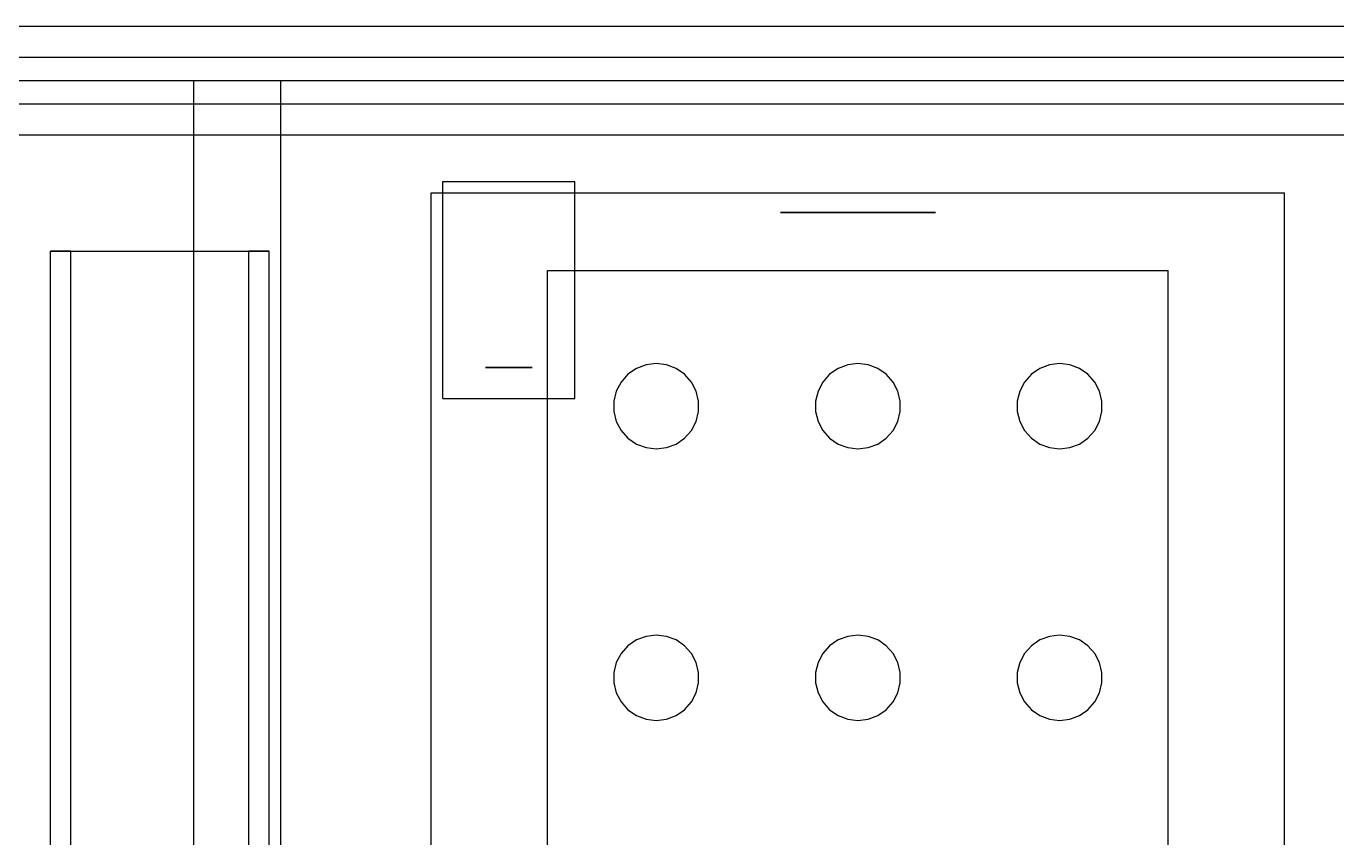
# Model space of a CAD drawing. Header units: millimetres. Extents: x -1175 to 655, y -895 to 720.
# Drawn here: x -177.39 to -158.81, y 45.66 to 57.17 of the extents above; entities that cross this region are included whole.
import ezdxf

# ---------------------------------------------------------------- set-up
doc = ezdxf.new("R2010")
doc.units = ezdxf.units.MM
doc.layers.add('HIDDEN', color=8, linetype='Continuous')
doc.layers.add('VISIBLE', color=7, linetype='Continuous')

msp = doc.modelspace()

# ---------------------------------------------------------------- linework, layer by layer
at = {"layer": 'HIDDEN'}
for points in [[(-317.4, 57.17), (-97.4, 57.17)], [(-317.4, 57.17), (-97.4, 57.17)], [(-317.4, 57.17), (-97.4, 57.17)], [(-317.4, 56.73), (-97.4, 56.73)], [(-317.4, 56.73), (-97.4, 56.73)], [(-317.4, 56.4), (-97.4, 56.4)], [(-317.4, 56.4), (-97.4, 56.4)], [(-317.4, 56.4), (-97.4, 56.4)], [(-317.4, 56.4), (-97.4, 56.4)], [(-175.016, 56.4), (-173.784, 56.4)], [(-175.016, 56.4), (-173.784, 56.4)], [(-175.016, 31.1), (-175.016, 56.4)], [(-175.016, 31.1), (-175.016, 56.4)], [(-175.016, 56.4), (-173.784, 56.4)], [(-175.016, 56.4), (-173.784, 56.4)], [(-175.016, 31.1), (-175.016, 56.4)], [(-175.016, 55.63), (-175.016, 56.4)], [(-173.784, 31.1), (-173.784, 56.4)], [(-173.784, 31.1), (-173.784, 56.4)], [(-173.784, 31.1), (-173.784, 56.4)], [(-173.784, 55.63), (-173.784, 56.4)], [(-317.4, 56.07), (-97.4, 56.07)], [(-317.4, 56.07), (-97.4, 56.07)], [(-317.4, 55.63), (-97.4, 55.63)], [(-317.4, 55.63), (-97.4, 55.63)], [(-317.4, 55.63), (-97.4, 55.63)], [(-171.485, 54.97), (-169.615, 54.97)], [(-171.485, 54.97), (-169.615, 54.97)], [(-171.485, 51.89), (-171.485, 54.97)], [(-171.485, 51.89), (-171.485, 54.97)], [(-169.615, 51.89), (-169.615, 54.97)], [(-169.615, 51.89), (-169.615, 54.97)], [(-171.65, 54.805), (-159.55, 54.805)], [(-171.65, 54.805), (-159.55, 54.805)], [(-171.65, 33.355), (-171.65, 54.805)], [(-171.65, 33.355), (-171.65, 54.805)], [(-159.55, 33.355), (-159.55, 54.805)], [(-159.55, 33.355), (-159.55, 54.805)], [(-166.7, 54.53), (-166.692, 54.53)], [(-166.692, 54.53), (-166.7, 54.53)], [(-166.692, 54.53), (-166.629, 54.53)], [(-166.629, 54.53), (-166.692, 54.53)], [(-166.629, 54.53), (-166.505, 54.53)], [(-166.505, 54.53), (-166.629, 54.53)], [(-166.505, 54.53), (-166.329, 54.53)], [(-166.329, 54.53), (-166.505, 54.53)], [(-166.329, 54.53), (-166.111, 54.53)], [(-166.111, 54.53), (-166.329, 54.53)], [(-166.111, 54.53), (-165.863, 54.53)], [(-165.863, 54.53), (-166.111, 54.53)], [(-165.863, 54.53), (-165.6, 54.53)], [(-165.6, 54.53), (-165.863, 54.53)], [(-165.337, 54.53), (-165.6, 54.53)], [(-165.6, 54.53), (-165.337, 54.53)], [(-165.089, 54.53), (-165.337, 54.53)], [(-165.337, 54.53), (-165.089, 54.53)], [(-164.871, 54.53), (-165.089, 54.53)], [(-165.089, 54.53), (-164.871, 54.53)], [(-164.695, 54.53), (-164.871, 54.53)], [(-164.871, 54.53), (-164.695, 54.53)], [(-164.571, 54.53), (-164.695, 54.53)], [(-164.695, 54.53), (-164.571, 54.53)], [(-164.508, 54.53), (-164.571, 54.53)], [(-164.571, 54.53), (-164.508, 54.53)], [(-164.5, 54.53), (-164.508, 54.53)], [(-164.508, 54.53), (-164.5, 54.53)], [(-177.05, 53.98), (-174.237, 53.98)], [(-176.763, 53.98), (-177.05, 53.98)], [(-177.05, 34.18), (-177.05, 53.98)], [(-177.05, 53.98), (-174.237, 53.98)], [(-177.05, 34.18), (-177.05, 53.98)], [(-177.05, 53.98), (-176.763, 53.98)], [(-177.05, 53.98), (-174.237, 53.98)], [(-176.763, 53.98), (-177.05, 53.98)], [(-177.05, 34.18), (-177.05, 53.98)], [(-177.05, 53.98), (-174.237, 53.98)], [(-177.05, 34.18), (-177.05, 53.98)], [(-177.05, 53.98), (-176.763, 53.98)], [(-177.05, 53.98), (-174.237, 53.98)], [(-176.763, 53.98), (-177.05, 53.98)], [(-177.05, 34.18), (-177.05, 53.98)], [(-177.05, 53.98), (-174.237, 53.98)], [(-177.05, 34.18), (-177.05, 53.98)], [(-177.05, 53.98), (-176.763, 53.98)], [(-177.05, 53.98), (-174.237, 53.98)], [(-176.763, 53.98), (-177.05, 53.98)], [(-177.05, 34.18), (-177.05, 53.98)], [(-177.05, 53.98), (-174.237, 53.98)], [(-177.05, 34.18), (-177.05, 53.98)], [(-177.05, 53.98), (-176.763, 53.98)], [(-177.05, 53.98), (-174.237, 53.98)], [(-176.763, 53.98), (-177.05, 53.98)], [(-177.05, 34.18), (-177.05, 53.98)], [(-177.05, 53.98), (-174.237, 53.98)], [(-177.05, 34.18), (-177.05, 53.98)], [(-177.05, 53.98), (-176.763, 53.98)], [(-177.05, 53.98), (-174.237, 53.98)], [(-176.763, 53.98), (-177.05, 53.98)], [(-177.05, 34.18), (-177.05, 53.98)], [(-177.05, 53.98), (-174.237, 53.98)], [(-177.05, 34.18), (-177.05, 53.98)], [(-177.05, 53.98), (-176.763, 53.98)], [(-176.763, 53.98), (-173.95, 53.98)], [(-176.763, 34.18), (-176.763, 53.98)], [(-176.763, 53.98), (-173.95, 53.98)], [(-176.763, 34.18), (-176.763, 53.98)], [(-176.763, 53.98), (-173.95, 53.98)], [(-176.763, 34.18), (-176.763, 53.98)], [(-176.763, 53.98), (-173.95, 53.98)], [(-176.763, 34.18), (-176.763, 53.98)], [(-176.763, 53.98), (-173.95, 53.98)], [(-176.763, 34.18), (-176.763, 53.98)], [(-176.763, 53.98), (-173.95, 53.98)], [(-176.763, 34.18), (-176.763, 53.98)], [(-176.763, 53.98), (-173.95, 53.98)], [(-176.763, 34.18), (-176.763, 53.98)], [(-176.763, 53.98), (-173.95, 53.98)], [(-176.763, 34.18), (-176.763, 53.98)], [(-176.763, 53.98), (-173.95, 53.98)], [(-176.763, 34.18), (-176.763, 53.98)], [(-176.763, 53.98), (-173.95, 53.98)], [(-176.763, 34.18), (-176.763, 53.98)], [(-176.763, 53.98), (-173.95, 53.98)], [(-176.763, 34.18), (-176.763, 53.98)], [(-176.763, 53.98), (-173.95, 53.98)], [(-176.763, 34.18), (-176.763, 53.98)], [(-173.95, 53.98), (-174.237, 53.98)], [(-174.237, 34.18), (-174.237, 53.98)], [(-174.237, 34.18), (-174.237, 53.98)], [(-174.237, 53.98), (-173.95, 53.98)], [(-173.95, 53.98), (-174.237, 53.98)], [(-174.237, 34.18), (-174.237, 53.98)], [(-174.237, 34.18), (-174.237, 53.98)], [(-174.237, 53.98), (-173.95, 53.98)], [(-173.95, 53.98), (-174.237, 53.98)], [(-174.237, 34.18), (-174.237, 53.98)], [(-174.237, 34.18), (-174.237, 53.98)], [(-174.237, 53.98), (-173.95, 53.98)], [(-173.95, 53.98), (-174.237, 53.98)], [(-174.237, 34.18), (-174.237, 53.98)], [(-174.237, 34.18), (-174.237, 53.98)], [(-174.237, 53.98), (-173.95, 53.98)], [(-173.95, 53.98), (-174.237, 53.98)], [(-174.237, 34.18), (-174.237, 53.98)], [(-174.237, 34.18), (-174.237, 53.98)], [(-174.237, 53.98), (-173.95, 53.98)], [(-173.95, 53.98), (-174.237, 53.98)], [(-174.237, 34.18), (-174.237, 53.98)], [(-174.237, 34.18), (-174.237, 53.98)], [(-174.237, 53.98), (-173.95, 53.98)], [(-173.95, 34.18), (-173.95, 53.98)], [(-173.95, 34.18), (-173.95, 53.98)], [(-173.95, 34.18), (-173.95, 53.98)], [(-173.95, 34.18), (-173.95, 53.98)], [(-173.95, 34.18), (-173.95, 53.98)], [(-173.95, 34.18), (-173.95, 53.98)], [(-173.95, 34.18), (-173.95, 53.98)], [(-173.95, 34.18), (-173.95, 53.98)], [(-173.95, 34.18), (-173.95, 53.98)], [(-173.95, 34.18), (-173.95, 53.98)], [(-173.95, 34.18), (-173.95, 53.98)], [(-173.95, 34.18), (-173.95, 53.98)], [(-170, 53.705), (-161.2, 53.705)], [(-170, 53.705), (-161.2, 53.705)], [(-170, 34.455), (-170, 53.705)], [(-170, 34.455), (-170, 53.705)], [(-170, 53.705), (-161.2, 53.705)], [(-170, 53.705), (-161.2, 53.705)], [(-170, 34.455), (-170, 53.705)], [(-170, 34.455), (-170, 53.705)], [(-170, 53.705), (-161.2, 53.705)], [(-170, 53.705), (-161.2, 53.705)], [(-170, 34.455), (-170, 53.705)], [(-170, 34.455), (-170, 53.705)], [(-170, 53.705), (-161.2, 53.705)], [(-170, 53.705), (-161.2, 53.705)], [(-170, 34.455), (-170, 53.705)], [(-170, 34.455), (-170, 53.705)], [(-170, 53.705), (-161.2, 53.705)], [(-170, 53.705), (-161.2, 53.705)], [(-170, 34.455), (-170, 53.705)], [(-170, 34.455), (-170, 53.705)], [(-170, 53.705), (-161.2, 53.705)], [(-170, 53.705), (-161.2, 53.705)], [(-170, 34.455), (-170, 53.705)], [(-170, 34.455), (-170, 53.705)], [(-170, 53.705), (-161.2, 53.705)], [(-170, 53.705), (-161.2, 53.705)], [(-170, 34.455), (-170, 53.705)], [(-170, 34.455), (-170, 53.705)], [(-170, 53.705), (-161.2, 53.705)], [(-170, 53.705), (-161.2, 53.705)], [(-170, 34.455), (-170, 53.705)], [(-170, 34.455), (-170, 53.705)], [(-170, 53.705), (-161.2, 53.705)], [(-170, 53.705), (-161.2, 53.705)], [(-170, 34.455), (-170, 53.705)], [(-170, 34.455), (-170, 53.705)], [(-170, 53.705), (-161.2, 53.705)], [(-170, 53.705), (-161.2, 53.705)], [(-170, 34.455), (-170, 53.705)], [(-170, 34.455), (-170, 53.705)], [(-170, 53.705), (-161.2, 53.705)], [(-170, 53.705), (-161.2, 53.705)], [(-170, 34.455), (-170, 53.705)], [(-170, 34.455), (-170, 53.705)], [(-170, 53.705), (-161.2, 53.705)], [(-170, 53.705), (-161.2, 53.705)], [(-170, 34.455), (-170, 53.705)], [(-170, 34.455), (-170, 53.705)], [(-170, 53.705), (-161.2, 53.705)], [(-170, 53.705), (-161.2, 53.705)], [(-170, 34.455), (-170, 53.705)], [(-170, 34.455), (-170, 53.705)], [(-170, 53.705), (-161.2, 53.705)], [(-170, 53.705), (-161.2, 53.705)], [(-170, 34.455), (-170, 53.705)], [(-170, 34.455), (-170, 53.705)], [(-170, 53.705), (-161.2, 53.705)], [(-170, 53.705), (-161.2, 53.705)], [(-170, 34.455), (-170, 53.705)], [(-170, 34.455), (-170, 53.705)], [(-170, 53.705), (-161.2, 53.705)], [(-170, 53.705), (-161.2, 53.705)], [(-170, 34.455), (-170, 53.705)], [(-170, 34.455), (-170, 53.705)], [(-170, 53.705), (-161.2, 53.705)], [(-170, 53.705), (-161.2, 53.705)], [(-170, 34.455), (-170, 53.705)], [(-170, 34.455), (-170, 53.705)], [(-170, 53.705), (-161.2, 53.705)], [(-170, 53.705), (-161.2, 53.705)], [(-170, 34.455), (-170, 53.705)], [(-170, 34.455), (-170, 53.705)], [(-170, 53.705), (-161.2, 53.705)], [(-170, 53.705), (-161.2, 53.705)], [(-170, 34.455), (-170, 53.705)], [(-170, 34.455), (-170, 53.705)], [(-170, 53.705), (-161.2, 53.705)], [(-170, 53.705), (-161.2, 53.705)], [(-170, 34.455), (-170, 53.705)], [(-170, 34.455), (-170, 53.705)], [(-170, 53.705), (-161.2, 53.705)], [(-170, 53.705), (-161.2, 53.705)], [(-170, 34.455), (-170, 53.705)], [(-170, 34.455), (-170, 53.705)], [(-170, 53.705), (-161.2, 53.705)], [(-170, 53.705), (-161.2, 53.705)], [(-170, 34.455), (-170, 53.705)], [(-170, 34.455), (-170, 53.705)], [(-170, 53.705), (-161.2, 53.705)], [(-170, 53.705), (-161.2, 53.705)], [(-170, 34.455), (-170, 53.705)], [(-170, 34.455), (-170, 53.705)], [(-170, 53.705), (-161.2, 53.705)], [(-170, 53.705), (-161.2, 53.705)], [(-170, 34.455), (-170, 53.705)], [(-170, 34.455), (-170, 53.705)], [(-170, 53.705), (-161.2, 53.705)], [(-170, 53.705), (-161.2, 53.705)], [(-170, 34.455), (-170, 53.705)], [(-170, 34.455), (-170, 53.705)], [(-170, 53.705), (-161.2, 53.705)], [(-170, 53.705), (-161.2, 53.705)], [(-170, 34.455), (-170, 53.705)], [(-170, 34.455), (-170, 53.705)], [(-161.2, 34.455), (-161.2, 53.705)], [(-161.2, 34.455), (-161.2, 53.705)], [(-161.2, 34.455), (-161.2, 53.705)], [(-161.2, 34.455), (-161.2, 53.705)], [(-161.2, 34.455), (-161.2, 53.705)], [(-161.2, 34.455), (-161.2, 53.705)], [(-161.2, 34.455), (-161.2, 53.705)], [(-161.2, 34.455), (-161.2, 53.705)], [(-161.2, 34.455), (-161.2, 53.705)], [(-161.2, 34.455), (-161.2, 53.705)], [(-161.2, 34.455), (-161.2, 53.705)], [(-161.2, 34.455), (-161.2, 53.705)], [(-161.2, 34.455), (-161.2, 53.705)], [(-161.2, 34.455), (-161.2, 53.705)], [(-161.2, 34.455), (-161.2, 53.705)], [(-161.2, 34.455), (-161.2, 53.705)], [(-161.2, 34.455), (-161.2, 53.705)], [(-161.2, 34.455), (-161.2, 53.705)], [(-161.2, 34.455), (-161.2, 53.705)], [(-161.2, 34.455), (-161.2, 53.705)], [(-161.2, 34.455), (-161.2, 53.705)], [(-161.2, 34.455), (-161.2, 53.705)], [(-161.2, 34.455), (-161.2, 53.705)], [(-161.2, 34.455), (-161.2, 53.705)], [(-161.2, 34.455), (-161.2, 53.705)], [(-161.2, 34.455), (-161.2, 53.705)], [(-161.2, 34.455), (-161.2, 53.705)], [(-161.2, 34.455), (-161.2, 53.705)], [(-161.2, 34.455), (-161.2, 53.705)], [(-161.2, 34.455), (-161.2, 53.705)], [(-161.2, 34.455), (-161.2, 53.705)], [(-161.2, 34.455), (-161.2, 53.705)], [(-161.2, 34.455), (-161.2, 53.705)], [(-161.2, 34.455), (-161.2, 53.705)], [(-161.2, 34.455), (-161.2, 53.705)], [(-161.2, 34.455), (-161.2, 53.705)], [(-161.2, 34.455), (-161.2, 53.705)], [(-161.2, 34.455), (-161.2, 53.705)], [(-161.2, 34.455), (-161.2, 53.705)], [(-161.2, 34.455), (-161.2, 53.705)], [(-161.2, 34.455), (-161.2, 53.705)], [(-161.2, 34.455), (-161.2, 53.705)], [(-161.2, 34.455), (-161.2, 53.705)], [(-161.2, 34.455), (-161.2, 53.705)], [(-161.2, 34.455), (-161.2, 53.705)], [(-161.2, 34.455), (-161.2, 53.705)], [(-161.2, 34.455), (-161.2, 53.705)], [(-161.2, 34.455), (-161.2, 53.705)], [(-161.2, 34.455), (-161.2, 53.705)], [(-161.2, 34.455), (-161.2, 53.705)], [(-161.2, 34.455), (-161.2, 53.705)], [(-161.2, 34.455), (-161.2, 53.705)], [(-170.88, 52.33), (-170.878, 52.33)], [(-170.878, 52.33), (-170.88, 52.33)], [(-170.878, 52.33), (-170.859, 52.33)], [(-170.859, 52.33), (-170.878, 52.33)], [(-170.859, 52.33), (-170.822, 52.33)], [(-170.822, 52.33), (-170.859, 52.33)], [(-170.822, 52.33), (-170.769, 52.33)], [(-170.769, 52.33), (-170.822, 52.33)], [(-170.769, 52.33), (-170.703, 52.33)], [(-170.703, 52.33), (-170.769, 52.33)], [(-170.703, 52.33), (-170.629, 52.33)], [(-170.629, 52.33), (-170.703, 52.33)], [(-170.629, 52.33), (-170.55, 52.33)], [(-170.55, 52.33), (-170.629, 52.33)], [(-170.471, 52.33), (-170.55, 52.33)], [(-170.55, 52.33), (-170.471, 52.33)], [(-170.397, 52.33), (-170.471, 52.33)], [(-170.471, 52.33), (-170.397, 52.33)], [(-170.331, 52.33), (-170.397, 52.33)], [(-170.397, 52.33), (-170.331, 52.33)], [(-170.278, 52.33), (-170.331, 52.33)], [(-170.331, 52.33), (-170.278, 52.33)], [(-170.241, 52.33), (-170.278, 52.33)], [(-170.278, 52.33), (-170.241, 52.33)], [(-170.222, 52.33), (-170.241, 52.33)], [(-170.241, 52.33), (-170.222, 52.33)], [(-170.22, 52.33), (-170.222, 52.33)], [(-170.222, 52.33), (-170.22, 52.33)], [(-168.861, 52.233), (-168.958, 52.124)], [(-168.861, 52.233), (-168.958, 52.124)], [(-168.741, 52.316), (-168.861, 52.233)], [(-168.741, 52.316), (-168.861, 52.233)], [(-168.605, 52.367), (-168.741, 52.316)], [(-168.605, 52.367), (-168.741, 52.316)], [(-168.46, 52.385), (-168.605, 52.367)], [(-168.46, 52.385), (-168.605, 52.367)], [(-168.315, 52.367), (-168.46, 52.385)], [(-168.315, 52.367), (-168.46, 52.385)], [(-168.179, 52.316), (-168.315, 52.367)], [(-168.179, 52.316), (-168.315, 52.367)], [(-168.059, 52.233), (-168.179, 52.316)], [(-168.059, 52.233), (-168.179, 52.316)], [(-167.962, 52.124), (-168.059, 52.233)], [(-167.962, 52.124), (-168.059, 52.233)], [(-166.001, 52.233), (-166.098, 52.124)], [(-166.001, 52.233), (-166.098, 52.124)], [(-165.881, 52.316), (-166.001, 52.233)], [(-165.881, 52.316), (-166.001, 52.233)], [(-165.745, 52.367), (-165.881, 52.316)], [(-165.745, 52.367), (-165.881, 52.316)], [(-165.6, 52.385), (-165.745, 52.367)], [(-165.6, 52.385), (-165.745, 52.367)], [(-165.455, 52.367), (-165.6, 52.385)], [(-165.455, 52.367), (-165.6, 52.385)], [(-165.319, 52.316), (-165.455, 52.367)], [(-165.319, 52.316), (-165.455, 52.367)], [(-165.199, 52.233), (-165.319, 52.316)], [(-165.199, 52.233), (-165.319, 52.316)], [(-165.102, 52.124), (-165.199, 52.233)], [(-165.102, 52.124), (-165.199, 52.233)], [(-163.141, 52.233), (-163.238, 52.124)], [(-163.141, 52.233), (-163.238, 52.124)], [(-163.021, 52.316), (-163.141, 52.233)], [(-163.021, 52.316), (-163.141, 52.233)], [(-162.885, 52.367), (-163.021, 52.316)], [(-162.885, 52.367), (-163.021, 52.316)], [(-162.74, 52.385), (-162.885, 52.367)], [(-162.74, 52.385), (-162.885, 52.367)], [(-162.595, 52.367), (-162.74, 52.385)], [(-162.595, 52.367), (-162.74, 52.385)], [(-162.459, 52.316), (-162.595, 52.367)], [(-162.459, 52.316), (-162.595, 52.367)], [(-162.339, 52.233), (-162.459, 52.316)], [(-162.339, 52.233), (-162.459, 52.316)], [(-162.242, 52.124), (-162.339, 52.233)], [(-162.242, 52.124), (-162.339, 52.233)], [(-168.958, 52.124), (-169.026, 51.995)], [(-168.958, 52.124), (-169.026, 51.995)], [(-167.894, 51.995), (-167.962, 52.124)], [(-167.894, 51.995), (-167.962, 52.124)], [(-166.098, 52.124), (-166.166, 51.995)], [(-166.098, 52.124), (-166.166, 51.995)], [(-165.034, 51.995), (-165.102, 52.124)], [(-165.034, 51.995), (-165.102, 52.124)], [(-163.238, 52.124), (-163.306, 51.995)], [(-163.238, 52.124), (-163.306, 51.995)], [(-162.174, 51.995), (-162.242, 52.124)], [(-162.174, 51.995), (-162.242, 52.124)], [(-171.485, 51.89), (-169.615, 51.89)], [(-171.485, 51.89), (-169.615, 51.89)], [(-169.026, 51.995), (-169.061, 51.853)], [(-169.026, 51.995), (-169.061, 51.853)], [(-169.061, 51.853), (-169.061, 51.707)], [(-169.061, 51.853), (-169.061, 51.707)], [(-167.859, 51.853), (-167.894, 51.995)], [(-167.859, 51.853), (-167.894, 51.995)], [(-167.859, 51.707), (-167.859, 51.853)], [(-167.859, 51.707), (-167.859, 51.853)], [(-166.166, 51.995), (-166.201, 51.853)], [(-166.166, 51.995), (-166.201, 51.853)], [(-166.201, 51.853), (-166.201, 51.707)], [(-166.201, 51.853), (-166.201, 51.707)], [(-164.999, 51.853), (-165.034, 51.995)], [(-164.999, 51.853), (-165.034, 51.995)], [(-164.999, 51.707), (-164.999, 51.853)], [(-164.999, 51.707), (-164.999, 51.853)], [(-163.306, 51.995), (-163.341, 51.853)], [(-163.306, 51.995), (-163.341, 51.853)], [(-163.341, 51.853), (-163.341, 51.707)], [(-163.341, 51.853), (-163.341, 51.707)], [(-162.139, 51.853), (-162.174, 51.995)], [(-162.139, 51.853), (-162.174, 51.995)], [(-162.139, 51.707), (-162.139, 51.853)], [(-162.139, 51.707), (-162.139, 51.853)], [(-169.061, 51.707), (-169.026, 51.565)], [(-169.061, 51.707), (-169.026, 51.565)], [(-167.894, 51.565), (-167.859, 51.707)], [(-167.894, 51.565), (-167.859, 51.707)], [(-166.201, 51.707), (-166.166, 51.565)], [(-166.201, 51.707), (-166.166, 51.565)], [(-165.034, 51.565), (-164.999, 51.707)], [(-165.034, 51.565), (-164.999, 51.707)], [(-163.341, 51.707), (-163.306, 51.565)], [(-163.341, 51.707), (-163.306, 51.565)], [(-162.174, 51.565), (-162.139, 51.707)], [(-162.174, 51.565), (-162.139, 51.707)], [(-169.026, 51.565), (-168.958, 51.436)], [(-169.026, 51.565), (-168.958, 51.436)], [(-167.962, 51.436), (-167.894, 51.565)], [(-167.962, 51.436), (-167.894, 51.565)], [(-166.166, 51.565), (-166.098, 51.436)], [(-166.166, 51.565), (-166.098, 51.436)], [(-165.102, 51.436), (-165.034, 51.565)], [(-165.102, 51.436), (-165.034, 51.565)], [(-163.306, 51.565), (-163.238, 51.436)], [(-163.306, 51.565), (-163.238, 51.436)], [(-162.242, 51.436), (-162.174, 51.565)], [(-162.242, 51.436), (-162.174, 51.565)], [(-168.958, 51.436), (-168.861, 51.327)], [(-168.958, 51.436), (-168.861, 51.327)], [(-168.861, 51.327), (-168.741, 51.244)], [(-168.861, 51.327), (-168.741, 51.244)], [(-168.179, 51.244), (-168.059, 51.327)], [(-168.179, 51.244), (-168.059, 51.327)], [(-168.059, 51.327), (-167.962, 51.436)], [(-168.059, 51.327), (-167.962, 51.436)], [(-166.098, 51.436), (-166.001, 51.327)], [(-166.098, 51.436), (-166.001, 51.327)], [(-166.001, 51.327), (-165.881, 51.244)], [(-166.001, 51.327), (-165.881, 51.244)], [(-165.319, 51.244), (-165.199, 51.327)], [(-165.319, 51.244), (-165.199, 51.327)], [(-165.199, 51.327), (-165.102, 51.436)], [(-165.199, 51.327), (-165.102, 51.436)], [(-163.238, 51.436), (-163.141, 51.327)], [(-163.238, 51.436), (-163.141, 51.327)], [(-163.141, 51.327), (-163.021, 51.244)], [(-163.141, 51.327), (-163.021, 51.244)], [(-162.459, 51.244), (-162.339, 51.327)], [(-162.459, 51.244), (-162.339, 51.327)], [(-162.339, 51.327), (-162.242, 51.436)], [(-162.339, 51.327), (-162.242, 51.436)], [(-168.741, 51.244), (-168.605, 51.193)], [(-168.741, 51.244), (-168.605, 51.193)], [(-168.605, 51.193), (-168.46, 51.175)], [(-168.605, 51.193), (-168.46, 51.175)], [(-168.46, 51.175), (-168.315, 51.193)], [(-168.46, 51.175), (-168.315, 51.193)], [(-168.315, 51.193), (-168.179, 51.244)], [(-168.315, 51.193), (-168.179, 51.244)], [(-165.881, 51.244), (-165.745, 51.193)], [(-165.881, 51.244), (-165.745, 51.193)], [(-165.745, 51.193), (-165.6, 51.175)], [(-165.745, 51.193), (-165.6, 51.175)], [(-165.6, 51.175), (-165.455, 51.193)], [(-165.6, 51.175), (-165.455, 51.193)], [(-165.455, 51.193), (-165.319, 51.244)], [(-165.455, 51.193), (-165.319, 51.244)], [(-163.021, 51.244), (-162.885, 51.193)], [(-163.021, 51.244), (-162.885, 51.193)], [(-162.885, 51.193), (-162.74, 51.175)], [(-162.885, 51.193), (-162.74, 51.175)], [(-162.74, 51.175), (-162.595, 51.193)], [(-162.74, 51.175), (-162.595, 51.193)], [(-162.595, 51.193), (-162.459, 51.244)], [(-162.595, 51.193), (-162.459, 51.244)], [(-168.605, 48.517), (-168.741, 48.466)], [(-168.605, 48.517), (-168.741, 48.466)], [(-168.46, 48.535), (-168.605, 48.517)], [(-168.46, 48.535), (-168.605, 48.517)], [(-168.315, 48.517), (-168.46, 48.535)], [(-168.315, 48.517), (-168.46, 48.535)], [(-168.179, 48.466), (-168.315, 48.517)], [(-168.179, 48.466), (-168.315, 48.517)], [(-165.745, 48.517), (-165.881, 48.466)], [(-165.745, 48.517), (-165.881, 48.466)], [(-165.6, 48.535), (-165.745, 48.517)], [(-165.6, 48.535), (-165.745, 48.517)], [(-165.455, 48.517), (-165.6, 48.535)], [(-165.455, 48.517), (-165.6, 48.535)], [(-165.319, 48.466), (-165.455, 48.517)], [(-165.319, 48.466), (-165.455, 48.517)], [(-162.885, 48.517), (-163.021, 48.466)], [(-162.885, 48.517), (-163.021, 48.466)], [(-162.74, 48.535), (-162.885, 48.517)], [(-162.74, 48.535), (-162.885, 48.517)], [(-162.595, 48.517), (-162.74, 48.535)], [(-162.595, 48.517), (-162.74, 48.535)], [(-162.459, 48.466), (-162.595, 48.517)], [(-162.459, 48.466), (-162.595, 48.517)], [(-168.861, 48.383), (-168.958, 48.274)], [(-168.861, 48.383), (-168.958, 48.274)], [(-168.741, 48.466), (-168.861, 48.383)], [(-168.741, 48.466), (-168.861, 48.383)], [(-168.059, 48.383), (-168.179, 48.466)], [(-168.059, 48.383), (-168.179, 48.466)], [(-167.962, 48.274), (-168.059, 48.383)], [(-167.962, 48.274), (-168.059, 48.383)], [(-166.001, 48.383), (-166.098, 48.274)], [(-166.001, 48.383), (-166.098, 48.274)], [(-165.881, 48.466), (-166.001, 48.383)], [(-165.881, 48.466), (-166.001, 48.383)], [(-165.199, 48.383), (-165.319, 48.466)], [(-165.199, 48.383), (-165.319, 48.466)], [(-165.102, 48.274), (-165.199, 48.383)], [(-165.102, 48.274), (-165.199, 48.383)], [(-163.141, 48.383), (-163.238, 48.274)], [(-163.141, 48.383), (-163.238, 48.274)], [(-163.021, 48.466), (-163.141, 48.383)], [(-163.021, 48.466), (-163.141, 48.383)], [(-162.339, 48.383), (-162.459, 48.466)], [(-162.339, 48.383), (-162.459, 48.466)], [(-162.242, 48.274), (-162.339, 48.383)], [(-162.242, 48.274), (-162.339, 48.383)], [(-169.026, 48.145), (-169.061, 48.003)], [(-169.026, 48.145), (-169.061, 48.003)], [(-168.958, 48.274), (-169.026, 48.145)], [(-168.958, 48.274), (-169.026, 48.145)], [(-167.894, 48.145), (-167.962, 48.274)], [(-167.894, 48.145), (-167.962, 48.274)], [(-167.859, 48.003), (-167.894, 48.145)], [(-167.859, 48.003), (-167.894, 48.145)], [(-166.166, 48.145), (-166.201, 48.003)], [(-166.166, 48.145), (-166.201, 48.003)], [(-166.098, 48.274), (-166.166, 48.145)], [(-166.098, 48.274), (-166.166, 48.145)], [(-165.034, 48.145), (-165.102, 48.274)], [(-165.034, 48.145), (-165.102, 48.274)], [(-164.999, 48.003), (-165.034, 48.145)], [(-164.999, 48.003), (-165.034, 48.145)], [(-163.306, 48.145), (-163.341, 48.003)], [(-163.306, 48.145), (-163.341, 48.003)], [(-163.238, 48.274), (-163.306, 48.145)], [(-163.238, 48.274), (-163.306, 48.145)], [(-162.174, 48.145), (-162.242, 48.274)], [(-162.174, 48.145), (-162.242, 48.274)], [(-162.139, 48.003), (-162.174, 48.145)], [(-162.139, 48.003), (-162.174, 48.145)], [(-169.061, 48.003), (-169.061, 47.857)], [(-169.061, 48.003), (-169.061, 47.857)], [(-167.859, 47.857), (-167.859, 48.003)], [(-167.859, 47.857), (-167.859, 48.003)], [(-166.201, 48.003), (-166.201, 47.857)], [(-166.201, 48.003), (-166.201, 47.857)], [(-164.999, 47.857), (-164.999, 48.003)], [(-164.999, 47.857), (-164.999, 48.003)], [(-163.341, 48.003), (-163.341, 47.857)], [(-163.341, 48.003), (-163.341, 47.857)], [(-162.139, 47.857), (-162.139, 48.003)], [(-162.139, 47.857), (-162.139, 48.003)], [(-169.061, 47.857), (-169.026, 47.715)], [(-169.061, 47.857), (-169.026, 47.715)], [(-167.894, 47.715), (-167.859, 47.857)], [(-167.894, 47.715), (-167.859, 47.857)], [(-166.201, 47.857), (-166.166, 47.715)], [(-166.201, 47.857), (-166.166, 47.715)], [(-165.034, 47.715), (-164.999, 47.857)], [(-165.034, 47.715), (-164.999, 47.857)], [(-163.341, 47.857), (-163.306, 47.715)], [(-163.341, 47.857), (-163.306, 47.715)], [(-162.174, 47.715), (-162.139, 47.857)], [(-162.174, 47.715), (-162.139, 47.857)], [(-169.026, 47.715), (-168.958, 47.586)], [(-169.026, 47.715), (-168.958, 47.586)], [(-168.958, 47.586), (-168.861, 47.477)], [(-168.958, 47.586), (-168.861, 47.477)], [(-168.059, 47.477), (-167.962, 47.586)], [(-168.059, 47.477), (-167.962, 47.586)], [(-167.962, 47.586), (-167.894, 47.715)], [(-167.962, 47.586), (-167.894, 47.715)], [(-166.166, 47.715), (-166.098, 47.586)], [(-166.166, 47.715), (-166.098, 47.586)], [(-166.098, 47.586), (-166.001, 47.477)], [(-166.098, 47.586), (-166.001, 47.477)], [(-165.199, 47.477), (-165.102, 47.586)], [(-165.199, 47.477), (-165.102, 47.586)], [(-165.102, 47.586), (-165.034, 47.715)], [(-165.102, 47.586), (-165.034, 47.715)], [(-163.306, 47.715), (-163.238, 47.586)], [(-163.306, 47.715), (-163.238, 47.586)], [(-163.238, 47.586), (-163.141, 47.477)], [(-163.238, 47.586), (-163.141, 47.477)], [(-162.339, 47.477), (-162.242, 47.586)], [(-162.339, 47.477), (-162.242, 47.586)], [(-162.242, 47.586), (-162.174, 47.715)], [(-162.242, 47.586), (-162.174, 47.715)], [(-168.861, 47.477), (-168.741, 47.394)], [(-168.861, 47.477), (-168.741, 47.394)], [(-168.741, 47.394), (-168.605, 47.343)], [(-168.741, 47.394), (-168.605, 47.343)], [(-168.315, 47.343), (-168.179, 47.394)], [(-168.315, 47.343), (-168.179, 47.394)], [(-168.179, 47.394), (-168.059, 47.477)], [(-168.179, 47.394), (-168.059, 47.477)], [(-166.001, 47.477), (-165.881, 47.394)], [(-166.001, 47.477), (-165.881, 47.394)], [(-165.881, 47.394), (-165.745, 47.343)], [(-165.881, 47.394), (-165.745, 47.343)], [(-165.455, 47.343), (-165.319, 47.394)], [(-165.455, 47.343), (-165.319, 47.394)], [(-165.319, 47.394), (-165.199, 47.477)], [(-165.319, 47.394), (-165.199, 47.477)], [(-163.141, 47.477), (-163.021, 47.394)], [(-163.141, 47.477), (-163.021, 47.394)], [(-163.021, 47.394), (-162.885, 47.343)], [(-163.021, 47.394), (-162.885, 47.343)], [(-162.595, 47.343), (-162.459, 47.394)], [(-162.595, 47.343), (-162.459, 47.394)], [(-162.459, 47.394), (-162.339, 47.477)], [(-162.459, 47.394), (-162.339, 47.477)], [(-168.605, 47.343), (-168.46, 47.325)], [(-168.605, 47.343), (-168.46, 47.325)], [(-168.46, 47.325), (-168.315, 47.343)], [(-168.46, 47.325), (-168.315, 47.343)], [(-165.745, 47.343), (-165.6, 47.325)], [(-165.745, 47.343), (-165.6, 47.325)], [(-165.6, 47.325), (-165.455, 47.343)], [(-165.6, 47.325), (-165.455, 47.343)], [(-162.885, 47.343), (-162.74, 47.325)], [(-162.885, 47.343), (-162.74, 47.325)], [(-162.74, 47.325), (-162.595, 47.343)], [(-162.74, 47.325), (-162.595, 47.343)]]:
    msp.add_lwpolyline(points, dxfattribs=at)
at = {"layer": 'VISIBLE'}
for points in [[(-317.4, 57.17), (-97.4, 57.17)], [(-317.4, 55.63), (-97.4, 55.63)], [(-175.016, 31.87), (-175.016, 55.63)], [(-173.784, 31.87), (-173.784, 55.63)]]:
    msp.add_lwpolyline(points, dxfattribs=at)

doc.saveas('drawing.dxf')
